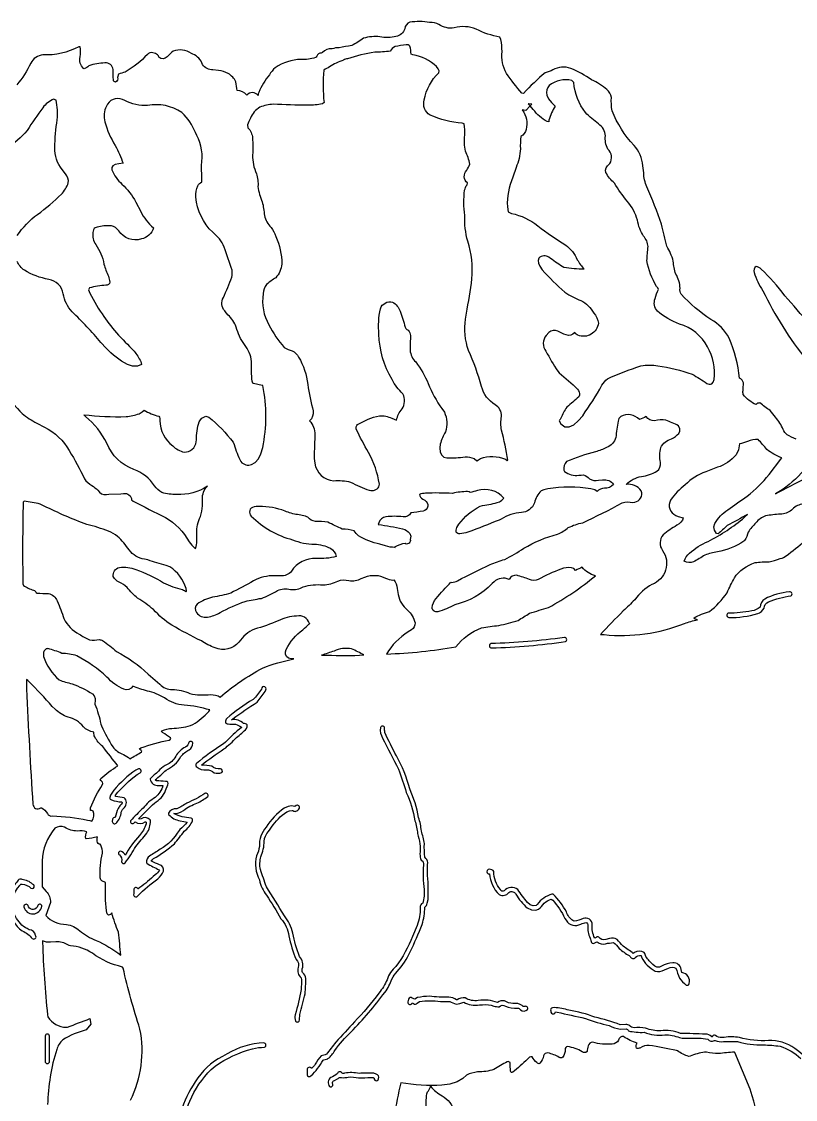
# Model space of a CAD drawing. Extents: x 0.5 to 28.5, y 0.6 to 43.4.
# Drawn here: x 8.19 to 15.94, y 32.66 to 43.45 of the extents above; entities that cross this region are included whole.
import ezdxf

# ---------------------------------------------------------------- set-up
doc = ezdxf.new("R2010")
doc.units = 0
doc.linetypes.add('0', pattern=[0])
doc.layers.add('1', color=7, linetype='0')

msp = doc.modelspace()

# ---------------------------------------------------------------- linework, layer by layer
at = {"layer": '1'}
for points in [[(15.948166, 39.26672, -0.036008), (15.857468, 39.310024, -0.111295), (15.817444, 39.363125, 0.08805), (15.740287, 39.485157), (15.713858, 39.519428), (15.68692, 39.553303, -0.025836), (15.585617, 39.628513, 0.233448), (15.547577, 39.612423, -0.141803), (15.419021, 39.713634, -0.178632), (15.416458, 39.752453, 0.032051), (15.419113, 39.829754, 0.233899), (15.382019, 39.876942, 0.071638), (15.276825, 40.276707, 0.147083), (15.093735, 40.463757, -0.063473), (14.797774, 40.71677, -0.192444), (14.784806, 40.776279, 0.137491), (14.74292, 40.919621, -0.080802), (14.717224, 41.049274, 0.066173), (14.652374, 41.197361, -0.006788), (14.600388, 41.417652, 0.026529), (14.451202, 41.790775, -0.08213), (14.420609, 41.93362), (14.413896, 42.003773, 0.153636), (14.324097, 42.207722, -0.097707), (14.10408, 42.555004, -0.056434), (14.096936, 42.687778, 0.195943), (14.052094, 42.76569, 0.070057), (13.899185, 42.864216, 0.043818), (13.689377, 42.977978, 0.225508), (13.511292, 42.96307, -0.051216), (13.433685, 42.934589, 0.029953), (13.216537, 42.728397), (13.20134, 42.729488, -0.025698), (13.045676, 42.928486, -0.152181), (13.001841, 43.146812, 0.036315), (12.991089, 43.268688), (12.979782, 43.29121, -0.068942), (12.743744, 43.36961, 0.176943), (12.523543, 43.382946, -0.180228), (12.369202, 43.417049, 0.111788), (12.276321, 43.439312, 0.078582), (12.078262, 43.43951, 0.296825), (12.027344, 43.375088, -0.284109), (11.939213, 43.297623, -0.114702), (11.778591, 43.294193, 0.096263), (11.614746, 43.280697, -0.027987), (11.495285, 43.205967, 0.015717), (11.369553, 43.184055, 0.120799), (11.298309, 43.172832, 0.263632), (11.202469, 43.13747, -0.266201), (11.176331, 43.131702, 0.167212), (11.138412, 43.089214), (11.133102, 43.085941, -0.086974), (10.9888, 43.068134, 0.146506), (10.729852, 42.984749, 0.096299), (10.671753, 42.913128, 0.07646), (10.563769, 42.738522), (10.560052, 42.723591), (10.557541, 42.708408, 0.450586), (10.444183, 42.711201, 0.211107), (10.34935, 42.756084, -0.007093), (10.333461, 42.842842, 0.190323), (10.257118, 42.92606, 0.121071), (10.161987, 42.957012), (10.105042, 42.962864, -0.247115), (10.001862, 43.015896, 0.242402), (9.904099, 43.119808), (9.889389, 43.127178, 0.242737), (9.708221, 43.150684, 0.077608), (9.646881, 43.092754, -0.387632), (9.564118, 43.090374, 0.244597), (9.529312, 43.12756), (9.502228, 43.134205, 0.349398), (9.449844, 43.117596, -0.065603), (9.22702, 42.940624, 0.02905), (9.158478, 42.921375), (9.149339, 42.887135, -0.396002), (9.130507, 42.841755, -0.490725), (9.109146, 42.863895, -0.039489), (9.106476, 42.965763, 0.410277), (9.023224, 43.032864, 0.072371), (8.863708, 43.004482, -0.110249), (8.815125, 42.975094), (8.807877, 42.977734, -0.258419), (8.774734, 43.094624, 0.074254), (8.776093, 43.195637), (8.760864, 43.194736, -0.136724), (8.402592, 43.113113, 0.259039), (8.279968, 43.030102, -0.06781), (8.140366, 42.814915, 0.150897)], [(8.013, 39.727688, 0.036904), (8.194, 39.523411, 0.053967), (8.340591, 39.426662), (8.417023, 39.38525, -0.156263), (8.665848, 39.151165, -0.030906), (8.817341, 38.868893, 0.121937), (8.892202, 38.80212, -0.015578), (8.951996, 38.755787, 0.33123), (9.039291, 38.711048), (9.061447, 38.713749), (9.184311, 38.718288), (9.209641, 38.721519, -0.452908), (9.290207, 38.657566), (9.305649, 38.645267, 0.003858), (9.629598, 38.482548, -0.134403), (9.867191, 38.23904, 0.050774), (9.92276, 38.1749), (9.932007, 38.171673, 0.088669), (9.943481, 38.323277, -0.120375), (9.980362, 38.490871, 0.087594), (10.000565, 38.599659), (10.001434, 38.66502, -0.232216), (10.05185, 38.794937, -0.161595), (9.742584, 38.712955, -0.086706), (9.594391, 38.731609, -0.117524), (9.520599, 38.799038, 0.160865), (9.313477, 38.962696, -0.218051), (9.043173, 39.225742, 0.105724), (8.829758, 39.492718), (8.811432, 39.51099, 0.035354), (9.236121, 39.491512, 0.063889), (9.36557, 39.520748), (9.396484, 39.539906), (9.41568, 39.557774, 0.077658), (9.564348, 39.495457, -0.292958), (9.572037, 39.471981), (9.574341, 39.452549, 0.228877), (9.703144, 39.198219, 0.128851), (9.816925, 39.136074, 0.385384), (9.937927, 39.240261), (9.940662, 39.257706, -0.076243), (9.967525, 39.439308, -0.216036), (10.035736, 39.495274), (10.063492, 39.487537, -0.063484), (10.307465, 39.235523), (10.31839, 39.212185, 0.049699), (10.385379, 39.042042, 0.344178), (10.493042, 39.01318), (10.529449, 39.032864), (10.560181, 39.069286), (10.584976, 39.119663), (10.604309, 39.181324, 0.098542), (10.606384, 39.801716), (10.59848, 39.804371), (10.512177, 39.822147), (10.50444, 39.825275), (10.499023, 39.846973, -0.03175), (10.491548, 40.043026, 0.152409), (10.421066, 40.212444, -0.092256), (10.338791, 40.388988, 0.11505), (10.257431, 40.508739), (10.2388, 40.530293), (10.223708, 40.549648, -0.318059), (10.209702, 40.684101, 0.027032), (10.293988, 40.888824, 0.08042), (10.297348, 40.957066, -0.012381), (10.219498, 41.189617, 0.114825), (10.10414, 41.337337, -0.186471), (9.93327, 41.690033, -0.094863), (9.953523, 41.803715, -0.128151), (9.993057, 41.841373, 0.038456), (9.989197, 41.986942), (9.990509, 42.007526, 0.164529), (9.942856, 42.307819, 0.087928), (9.818085, 42.513515), (9.792221, 42.535984, 0.194863), (9.450863, 42.607681, -0.135559), (9.221771, 42.657207), (9.198471, 42.665813, 0.438235), (9.039113, 42.599228, 0.193278), (9.022964, 42.443729, 0.070644), (9.126431, 42.205448, -0.046085), (9.204453, 42.027729), (9.163788, 42.021061), (9.125031, 42.01582), (9.101578, 42.003551), (9.091385, 41.985432), (9.092407, 41.96262, 0.112959), (9.193802, 41.819096, -0.089675), (9.332138, 41.63924), (9.382492, 41.545689, 0.102515), (9.509354, 41.38261, -0.281497), (9.388618, 41.270576, -0.341404), (9.162362, 41.352798), (9.146189, 41.370136, 0.262667), (9.066204, 41.401489, 0.088439), (8.927097, 41.382977, 0.264829), (8.902863, 41.336399, 0.2015), (8.931213, 41.214657, -0.122697), (9.012482, 41.018543, 0.029165), (9.058962, 40.896427, -0.049051), (9.07198, 40.839462, -0.40683), (9.032013, 40.807095, 0.035391), (8.86969, 40.781528), (8.859299, 40.759922, 0.058589), (8.996063, 40.520863, 0.048439), (9.138893, 40.331436, 0.005573), (9.315246, 40.146824, -0.068494), (9.381943, 40.042034), (9.389954, 40.012661), (9.350479, 39.996693), (9.30098, 39.99831), (9.249222, 40.014439, -0.090024), (9.034531, 40.178036), (8.982712, 40.232227, 0.031526), (8.693696, 40.541748, -0.140404), (8.605225, 40.722042, 0.324006), (8.459976, 40.864994, -0.088038), (8.217163, 40.957157, -0.119281), (8.142761, 41.044994)], [(8.145721, 41.303654, -0.089647), (8.348618, 41.516918, 0.032417), (8.587277, 41.717976, 0.115092), (8.655905, 41.833359, 0.240223), (8.628067, 41.921192), (8.594163, 41.964909, -0.173919), (8.522064, 42.184238, -0.034298), (8.545382, 42.464748, 0.069877), (8.534027, 42.661137), (8.509232, 42.669155, 0.140117), (8.400543, 42.584873, 0.019558), (8.245239, 42.357098, -0.077254), (8.035929, 42.175636, 0.111476)], [(16.322388, 40.129177, 0.009527), (15.835114, 40.702274, 0.044299), (15.597927, 40.968853, 0.063976), (15.548248, 40.996052, 0.369739), (15.526962, 40.93446, 0.077512), (15.614471, 40.751804), (15.638763, 40.708614, 0.063118), (16.087404, 40.018078, -0.014406)], [(16.004971, 38.614639, 0.175311), (15.900009, 38.554249, -0.172433), (15.790192, 38.514889, 0.040046), (15.642349, 38.497143, 0.147465), (15.544098, 38.428143, 0.047036), (15.46756, 38.335873, -0.069251), (15.432236, 38.251652), (15.424408, 38.244381, -0.105684), (15.158642, 38.139221, 0.036458), (15.03421, 38.1059, -0.030938), (14.91954, 38.037281, -0.219007), (14.827606, 38.045666, -0.154074), (14.878998, 38.122929, -0.085721), (15.066437, 38.242771, 0.057395), (15.430847, 38.483875), (15.460434, 38.513042, -0.009099), (15.257507, 38.400288, 0.012343), (15.166382, 38.31673), (15.149155, 38.322033), (15.128693, 38.353481), (15.124329, 38.386608), (15.133698, 38.420856, -0.113655), (15.262177, 38.558002, -0.007986), (15.45903, 38.694675, 0.053104), (15.677414, 38.91222), (15.794968, 39.064739), (15.804855, 39.079037, -0.090657), (15.654633, 39.163944, 0.009014), (15.568283, 39.262966, 0.130014), (15.462082, 39.243542, -0.042209), (15.379837, 39.217655), (15.369812, 39.15868), (15.346054, 39.109982, -0.145281), (15.159454, 38.983997), (15.043182, 38.939297, 0.121091), (14.836334, 38.808659, 0.075448), (14.690321, 38.656178, 0.454182), (14.74324, 38.502834), (14.766739, 38.493023), (14.816879, 38.479961, -0.224182), (14.754303, 38.403378, 0.055263), (14.61527, 38.308208, 0.35171), (14.610168, 38.15147, -0.490988), (14.503974, 37.811836, 0.108111), (14.330461, 37.658783, -0.017792), (14.216311, 37.545609, 0.011308), (13.986877, 37.310825), (14.024809, 37.308571, 0.117584), (14.829493, 37.420708, -0.024894), (14.958298, 37.458004, -0.131413), (14.922943, 37.472477), (14.925491, 37.476406, -0.063912), (15.079468, 37.540066, 0.077365), (15.255997, 37.728832, -0.013692), (15.328949, 37.877491, -0.166717), (15.536942, 38.029995, -0.047856), (15.676437, 38.037121, 0.047076), (15.787613, 38.070103), (15.809341, 38.074665), (15.822418, 38.081806, 0.063149), (16.180771, 38.39452, 0.018945)], [(9.278996, 32.647156, 0.165371), (9.374159, 33.359829, -0.022156), (9.206039, 33.969639), (9.200882, 33.981091, -0.104923), (8.897781, 34.118382, 0.131425), (8.677475, 34.194019), (8.664902, 34.197407), (8.652649, 34.201801, 0.169918), (8.532333, 34.231808), (8.478104, 34.229252, -0.140484), (8.397797, 34.242504), (8.397842, 34.225224, 0.016064), (8.448227, 33.501453), (8.452713, 33.481266, 0.246936), (8.636398, 33.377308), (8.64772, 33.379955, 0.010422), (8.871689, 33.464588), (8.88356, 33.40765), (8.835846, 33.350452, 0.087379), (8.601563, 33.250355, 0.152657), (8.540344, 33.155239, 0.070721), (8.449521, 32.603863, 0.003728)], [(16.162434, 32.992985, -0.024743), (15.935878, 33.166412, 0.167562), (15.66954, 33.243641, -0.084662), (15.380249, 33.276104, 0.068616), (15.2276, 33.276859), (15.203568, 33.276554, -0.235619), (15.1391, 33.296574, 0.395492), (15.110092, 33.288776, -0.667043), (15.099182, 33.285061, 0.21581), (15.040466, 33.308826, 0.003718), (14.789948, 33.316494, 0.136392), (14.59149, 33.341122, -0.099916), (14.439833, 33.368298, 0.071541), (14.324244, 33.37307, -0.221047), (14.280563, 33.39336, 0.163914), (14.241653, 33.405605), (14.184372, 33.402599, 0.038856), (13.932159, 33.478252, 0.051518), (13.671829, 33.548725, 0.046934), (13.526016, 33.57481), (13.507324, 33.573147, 0.506547), (13.491301, 33.541195, 1.013173), (13.536194, 33.53072), (13.554688, 33.528316, -0.004277), (13.836578, 33.466846, 0.040875), (14.07373, 33.394939, 0.066841), (14.185822, 33.358707), (14.244019, 33.361752, -0.248564), (14.268387, 33.340809, 0.065117), (14.423981, 33.327404, 0.130121), (14.632357, 33.301025, -0.108616), (14.780182, 33.273846, 0.073406), (14.834747, 33.268917), (14.972794, 33.268658, -0.068141), (15.062653, 33.258656, 0.380864), (15.129486, 33.244999), (15.136917, 33.244373, 0.139807), (15.220038, 33.234589, -0.019244), (15.361343, 33.23489, 0.077673), (15.618754, 33.201504, -0.031824), (15.787048, 33.18787, -0.118365), (15.994965, 33.06377, 0.101658)], [(15.745899, 31.844595, -0.003614), (15.508151, 32.69146), (15.48587, 32.758442), (15.33284, 33.125919), (15.331757, 33.128002, 0.022048), (15.170502, 33.113659, -0.04298), (15.049438, 33.129055), (15.031555, 33.129513, 0.059555), (14.884995, 33.087429), (14.872879, 33.086254, -0.082264), (14.761124, 33.141109), (14.74849, 33.146481, 0.005016), (14.476318, 33.196468, 0.167625), (14.382957, 33.169907, -0.150079), (14.348098, 33.167568, -0.291787), (14.356033, 33.219494, -0.074168), (14.219034, 33.283783, 0.436444), (14.170056, 33.249714, -0.28028), (14.105499, 33.209751, -0.094201), (13.909581, 33.226894, 0.397407), (13.866027, 33.191853, 0.001595), (13.852936, 33.133587, -0.387107), (13.806107, 33.13187, 0.094539), (13.658351, 33.184689, 0.445444), (13.634033, 33.155064, -0.154446), (13.610997, 33.076763, -0.322205), (13.574005, 33.076344, 0.068506), (13.460862, 33.121788, 0.345609), (13.418715, 33.090611, -0.117234), (13.380508, 33.016628, -0.444292), (13.350417, 33.023277, -0.088676), (13.304703, 33.081409, 0.268832), (13.256592, 33.059299, -0.035371), (13.108314, 32.926636, -0.573726), (13.086578, 32.938381, -0.005499), (13.082009, 33.023605, 0.435412), (13.054214, 33.030598, 0.040449), (12.91954, 32.953724, -0.076258), (12.757108, 32.930237, 0.07878), (12.644623, 32.898579), (12.609146, 32.86375), (12.55159, 32.830601), (12.480042, 32.809124), (12.399368, 32.797367, -0.058885), (11.987274, 32.82259, 0.022174), (11.869003, 32.156979, -0.036503)], [(12.241318, 32.566944, -0.071606), (12.25383, 32.730404, 0.125284), (12.28375, 32.781918), (12.284729, 32.786488, 0.092467), (12.402803, 32.691433, -0.169048), (12.525162, 32.536366, 0.005756)]]:
    msp.add_lwpolyline(points, format="xyb", dxfattribs=at)
for points in [[(10.502762, 42.111637, 0.118689), (10.541489, 41.92313, -0.09754), (10.555954, 41.795666, 0.074688), (10.599762, 41.641926, -0.034871), (10.621566, 41.505909, 0.138118), (10.688126, 41.385288, -0.107381), (10.734726, 41.296276, -0.105484), (10.79574, 41.018631, -0.1632), (10.734482, 40.882877, 0.021896), (10.643189, 40.815762, 0.161253), (10.610169, 40.722919, 0.175942), (10.667, 40.410084, 0.062451), (10.819824, 40.183186, 0.060581), (10.899918, 40.150311, -0.168073), (10.963654, 40.087818, -0.108474), (11.05479, 39.81411, 0.025975), (11.110063, 39.548077, -0.24797), (11.07402, 39.450077, -0.189851), (11.125824, 39.311718, -0.014686), (11.118835, 39.11977), (11.119797, 39.071377), (11.125548, 39.024784, 0.346444), (11.316864, 38.84885, -0.086999), (11.484314, 38.837002, 0.041999), (11.672028, 38.754131, 0.304228), (11.768677, 38.788792), (11.772079, 38.800556), (11.772842, 38.816181, 0.093855), (11.662872, 39.132969, -0.011227), (11.54082, 39.365353, -0.266402), (11.554352, 39.412014, -0.085859), (11.772566, 39.499805, -0.144034), (11.896301, 39.474751), (11.921066, 39.464542), (11.944793, 39.457188, -0.136143), (11.99977, 39.568775, 0.279769), (12.008347, 39.71928, -0.093689), (11.900757, 39.864483, -0.1332), (11.768906, 40.316166, -0.080796), (11.783253, 40.572445, -0.396112), (11.905457, 40.637691, -0.183676), (11.980194, 40.547024, -0.04024), (12.029892, 40.386822), (12.036652, 40.373608, -0.343771), (12.083008, 40.273571, 0.00849), (12.079638, 40.156189, 0.167392), (12.136703, 40.039234, -0.063736), (12.262878, 39.822384, 0.054896), (12.396894, 39.571438), (12.42366, 39.53606, -0.190976), (12.435074, 39.338467, 0.069716), (12.382889, 39.217342), (12.378983, 39.179783), (12.382858, 39.135098), (12.397034, 39.104916), (12.419907, 39.08672), (12.44986, 39.078014, 0.041803), (12.631072, 39.089573, -0.1028), (12.721466, 39.072399), (12.749664, 39.04945), (12.765121, 39.060322), (12.784897, 39.071789, -0.197646), (13.034958, 39.064701), (13.05278, 39.051762), (13.059479, 39.055592, 0.027662), (12.997197, 39.35524, -0.088863), (12.996825, 39.494015, 0.281699), (12.932725, 39.609646, -0.193659), (12.79538, 39.79314, 0.038577), (12.666277, 40.154434, -0.125609), (12.636307, 40.468739), (12.644012, 40.526196, 0.015545), (12.700761, 40.870335, 0.09539), (12.658218, 41.247829, -0.070829), (12.627472, 41.506313, -0.060066), (12.626426, 41.758419, -0.089418), (12.651215, 41.813984), (12.657027, 41.831295, -0.453608), (12.647532, 41.958439, 0.041745), (12.678253, 42.019024, 0.059198), (12.637055, 42.148869, -0.094904), (12.628006, 42.308758, 0.069219), (12.621658, 42.421764), (12.602448, 42.428753, -0.083384), (12.28061, 42.511322, -0.339173), (12.222567, 42.663078, -0.160376), (12.369064, 42.93494), (12.372086, 42.954845), (12.361313, 42.975437), (12.345505, 42.995594, 0.147068), (12.109207, 43.115658), (12.090179, 43.121922, 0.066378), (12.07849, 43.201679, 0.323068), (12.041183, 43.212872, 0.039889), (11.930748, 43.195969, 0.176367), (11.881851, 43.150646, -0.037814), (11.726898, 43.140583, 0.046429), (11.452896, 43.072536, 0.195539), (11.414505, 43.061062, 0.072654), (11.273102, 42.992638, 0.004862), (11.2155, 42.96133, 0.051074), (11.218674, 42.636845), (11.20224, 42.623974, -0.059178), (11.056331, 42.6106, -0.012583), (10.709352, 42.618946, 0.093904), (10.576816, 42.589458, 0.174305), (10.481232, 42.47842), (10.466644, 42.446743), (10.451874, 42.411564), (10.454742, 42.383831, -0.188386), (10.501602, 42.280743, -0.040627)], [(13.109238, 41.888416, 0.106499), (13.05481, 41.592602), (13.062668, 41.541454), (13.097382, 41.525822, -0.124119), (13.358643, 41.401127, 0.021781), (13.640188, 41.209435, -0.126004), (13.755844, 41.063152, 0.074471), (13.825592, 40.967991, -0.045494), (13.620621, 40.985477, -0.046763), (13.488312, 41.075832), (13.470657, 41.086803, 0.385942), (13.371048, 41.077885), (13.362473, 41.055164), (13.366714, 41.027615), (13.381393, 40.996479), (13.404221, 40.963001, 0.039221), (13.632217, 40.736691, 0.062247), (13.79189, 40.653625, -0.156705), (13.920167, 40.528721, -0.127855), (13.966995, 40.427525, -0.491104), (13.762569, 40.306137, -0.098296), (13.729753, 40.332531, -0.344772), (13.643718, 40.309483, -0.044996), (13.55972, 40.347958, 0.276796), (13.469589, 40.333691), (13.44455, 40.304623, 0.347517), (13.440353, 40.14616, 0.018141), (13.559799, 39.946186), (13.574081, 39.930202, -0.028272), (13.758881, 39.765652, -0.141806), (13.779205, 39.707111), (13.776047, 39.697819), (13.769699, 39.688259, -0.013453), (13.651138, 39.587925, 0.055671), (13.591228, 39.474781, -0.032968), (13.57457, 39.450634), (13.590988, 39.418774), (13.632309, 39.390347), (13.675613, 39.388851), (13.720139, 39.409786), (13.765121, 39.44865), (13.80983, 39.500927, 0.025485), (14.002869, 39.806019, -0.116973), (14.058914, 39.869473, -0.040918), (14.393646, 39.999012, -0.097932), (14.563312, 40.001255, -0.056748), (14.906006, 39.916065, -0.025846), (15.05287, 39.824074, 0.18162), (15.102585, 39.82024), (15.11647, 39.8353), (15.126389, 39.862789, 0.171044), (15.059959, 40.189632, 0.20505), (14.77939, 40.41769, -0.075518), (14.558761, 40.546131, -0.283871), (14.535828, 40.675426, -0.029573), (14.567825, 40.764881), (14.561874, 40.77985), (14.550232, 40.793774, -0.086756), (14.452957, 41.053501, -0.0069), (14.465591, 41.194439, 0.165863), (14.418625, 41.298359, -0.090058), (14.357591, 41.458088, 0.12463), (14.25499, 41.648655, -0.027968), (14.127289, 41.829563, -0.10492), (14.042089, 41.936684, -0.330964), (14.075439, 42.01907), (14.082245, 42.025944, 0.355914), (14.0616, 42.170528, -0.155297), (14.037561, 42.30278, 0.226954), (13.968887, 42.422077, -0.038512), (13.837326, 42.535122, -0.144154), (13.719955, 42.836208), (13.700134, 42.858006, 0.225689), (13.474092, 42.80653, 0.260911), (13.450836, 42.711384), (13.467117, 42.674831), (13.497269, 42.635921), (13.532822, 42.600292, 0.060636), (13.471481, 42.459309), (13.469788, 42.444401), (13.455002, 42.44672, -0.123723), (13.314697, 42.567341), (13.283554, 42.602268), (13.300247, 42.618961), (13.265396, 42.622005), (13.263779, 42.621754, -0.017101), (13.283371, 42.602085), (13.239334, 42.558064), (13.204758, 42.562473, -0.23833), (13.242658, 42.366688, -0.216829), (13.191269, 42.297375, 0.054618), (13.185669, 42.172634, -0.079928), (13.142944, 41.985104)], [(11.14006, 38.070644, 0.275381), (10.892256, 37.94289, -0.256913), (10.782318, 37.8988), (10.725311, 37.899006, 0.130253), (10.512161, 37.846905, -0.012391), (10.283722, 37.724697, -0.037874), (10.101822, 37.683788, 0.084702), (9.947675, 37.615406, 0.380008), (9.942276, 37.530704, 0.320999), (10.04982, 37.484989, 0.096166), (10.176819, 37.529491, -0.039824), (10.427658, 37.641109, -0.018444), (10.590637, 37.672222, 0.052573), (10.751516, 37.749489, -0.168055), (10.88385, 37.761364, 0.18359), (11.010757, 37.788288, -0.094994), (11.209245, 37.807072, 0.121187), (11.356757, 37.845749, -0.152008), (11.467606, 37.849583, 0.160389), (11.591995, 37.870548), (11.628265, 37.884762, -0.222513), (11.835464, 37.873966, 0.083368), (11.908676, 37.854214), (11.91864, 37.856327, -0.138884), (11.950989, 37.771702), (11.961441, 37.710705, 0.197906), (12.055975, 37.555153, -0.147198), (12.131048, 37.426228, -0.274691), (12.09494, 37.356762, 0.115985), (11.863893, 37.145981), (11.844376, 37.11488, 0.035292), (12.539612, 37.187374, -0.133285), (12.796494, 37.37772, -0.016312), (12.969086, 37.40028, 0.014148), (13.162659, 37.450901, 0.002085), (13.27748, 37.523708, 0.002514), (13.468689, 37.581821, 0.049664), (13.93782, 37.898685, -0.16172), (13.804077, 37.98357, -0.015574), (13.737457, 37.951962), (13.721313, 37.96973), (13.698288, 37.979, 0.149131), (13.592294, 37.963234, 0.048809), (13.364366, 37.860523, -0.192167), (13.275711, 37.861004, 0.020038), (13.148712, 37.903698, 0.287915), (13.071808, 37.861828, 0.298322), (12.921661, 37.837109), (12.902267, 37.820385, -0.147307), (12.529007, 37.60825, -0.055896), (12.357425, 37.53677, -0.424765), (12.301024, 37.577717, -0.170118), (12.342545, 37.671391, -0.024842), (12.489655, 37.832554), (12.49852, 37.830349, 0.093197), (12.556438, 37.848877, -0.001888), (12.882278, 38.01228, -0.021808), (13.029556, 38.061619, 0.025995), (13.219376, 38.173206, -0.074414), (13.558975, 38.313992, 0.058708), (13.665802, 38.380749, -0.065229), (13.809494, 38.429531, 0.015407), (14.20444, 38.626957, -0.132732), (14.313259, 38.632706, 0.429235), (14.402496, 38.729237), (14.394989, 38.749302, 0.294943), (14.245499, 38.812405, -0.16464), (14.397263, 38.891483, 0.090067), (14.554124, 38.944275, 0.270187), (14.587676, 39.03307, -0.099742), (14.592041, 39.181927, -0.214614), (14.698453, 39.26939, 0.081325), (14.774429, 39.323551), (14.784058, 39.344776), (14.783371, 39.370144), (14.770157, 39.400661, 0.011938), (14.642349, 39.4566, 0.089678), (14.530734, 39.450493, -0.277699), (14.444611, 39.492329, -0.009029), (14.377869, 39.46188, 0.337946), (14.190553, 39.493156, 0.206544), (14.164459, 39.44511, 0.019609), (14.1418, 39.283848, -0.24771), (14.04896, 39.181694, -0.056705), (13.937225, 39.139973, 0.03512), (13.648271, 39.040867, 0.249068), (13.620285, 38.956226), (13.627808, 38.943188, 0.22371), (13.771317, 38.906414), (13.795059, 38.907139), (13.818802, 38.907589, -0.114388), (13.878494, 38.868969, 0.186486), (13.968826, 38.854267), (14.009552, 38.858135, -0.299423), (14.118149, 38.813732, -0.267081), (14.026572, 38.774166, 0.168584), (13.95372, 38.742573), (13.931091, 38.757282), (13.892014, 38.76881, 0.07634), (13.459976, 38.769947), (13.418777, 38.760273), (13.393478, 38.748508, 0.154507), (13.327177, 38.627235, -0.287517), (13.195129, 38.530842, 0.125288), (12.992696, 38.466263), (12.971584, 38.456425, -0.00931), (12.66046, 38.333755, -0.041906), (12.579417, 38.317432, -0.2238), (12.543076, 38.336117), (12.541611, 38.354275), (12.549744, 38.380077), (12.568909, 38.414448, -0.122381), (12.783859, 38.594975), (12.807053, 38.601551, 0.048079), (12.974652, 38.638924, 0.113542), (13.020111, 38.676441, 0.295045), (12.75422, 38.750782, 0.030921), (12.683014, 38.731167), (12.670929, 38.737888), (12.656418, 38.741611, 0.053923), (12.505875, 38.723186, 0.019703), (12.235559, 38.725262, 0.039551), (12.174104, 38.713078, 0.257316), (12.207703, 38.665951), (12.22751, 38.65358, -0.707168), (12.21077, 38.54578, -0.022202), (12.088088, 38.529179, -0.322066), (12.010086, 38.488026, 0.063519), (11.83787, 38.488312, 0.241896), (11.766144, 38.429394), (11.762344, 38.411068, -0.016657), (12.006069, 38.369347, -0.129492), (12.078369, 38.322857), (12.087479, 38.295773), (12.08206, 38.262333, -0.572928), (12.034348, 38.216732), (12.038147, 38.221615), (12.033859, 38.222919, 0.081926), (11.925278, 38.183567), (11.929398, 38.182308, -0.087237), (11.835501, 38.198032), (11.77828, 38.213234, -0.066192), (11.562088, 38.297894, 0.018254), (11.519897, 38.347233, 0.078998), (11.401642, 38.366215, -0.011914), (11.256302, 38.434299, 0.04527), (11.131592, 38.442326, -0.180401), (11.05513, 38.484081), (11.047455, 38.488804, 0.044976), (10.921417, 38.515385, -0.036448), (10.797073, 38.557384, 0.083025), (10.537735, 38.591541), (10.517288, 38.587521, 0.649152), (10.489807, 38.495197, 0.135359), (10.903732, 38.259357, 0.10461), (11.122876, 38.215729, -0.089927), (11.283009, 38.173946, -0.219059), (11.34111, 38.09116, -0.079121)], [(15.809753, 38.75996, 0.034275), (15.741409, 38.717793, -0.017252), (16.049995, 38.87598, -0.051576), (16.181793, 38.912754), (16.187653, 38.931431, 0.389161), (16.104496, 38.989857, 0.031257), (16.054703, 38.990299, -0.070207)], [(9.165558, 37.835171, -0.178885), (9.107452, 37.8894, -0.406587), (9.168808, 37.981441, -0.142762), (9.331878, 37.960068, -0.054856), (9.611771, 37.82909, 0.061076), (9.799049, 37.760452, -0.082097), (9.837967, 37.736416), (9.84021, 37.748707), (9.836471, 37.770603, 0.169303), (9.674515, 37.988529), (9.635849, 38.000813, -0.011216), (9.453232, 38.056313), (9.419773, 38.065247, -0.209347), (9.267548, 38.156681, 0.047523), (9.149368, 38.292721, 0.086035), (9.057714, 38.343174, 0.040671), (8.841522, 38.41151, -0.025757), (8.415812, 38.595951), (8.37291, 38.616764, 0.003675), (8.215454, 38.646603), (8.20485, 38.63599, 0.011142), (8.201722, 37.818375), (8.206039, 37.801876, 0.076908), (8.309311, 37.754314, -0.148415), (8.335068, 37.72855), (8.342376, 37.724682, 0.001589), (8.457642, 37.719913, -0.246853), (8.546463, 37.645718, -0.021077), (8.611954, 37.469517, 0.170308), (8.76619, 37.314251, 0.057619), (8.869736, 37.25642, 0.062194), (8.966156, 37.259228, -0.103045), (9.000153, 37.250721, -0.031228), (9.139618, 37.139675, -0.066889), (9.456726, 36.914501), (9.573517, 36.811703, 0.225794), (9.698807, 36.760502, -0.090404), (9.87468, 36.719311, 0.085285), (10.082797, 36.709106, -0.116359), (10.179214, 36.684444, -0.055514), (10.602493, 36.974285, -0.044802), (10.91511, 37.06567, -0.092526), (10.861449, 37.071972, -0.373583), (10.839248, 37.161625, -0.118106), (11.005878, 37.357796, 0.009603), (11.071945, 37.419102, 0.396655), (10.943513, 37.495121, 0.097228), (10.760056, 37.448391, -0.03307), (10.522098, 37.363235, 0.16371), (10.365952, 37.23283, -0.331132), (10.127072, 37.177906, -0.073929), (9.989517, 37.246197, -0.01442), (9.693237, 37.402538, -0.065986), (9.510544, 37.560032, 0.02743), (9.351166, 37.674274, -0.054286), (9.245071, 37.781696, 0.096149)], [(15.273773, 37.480602, 0.074733), (15.563411, 37.519112, 0.154845), (15.628401, 37.572681, -0.33175), (15.671112, 37.63673, -0.07415), (15.89624, 37.697124, 0.841073), (15.880753, 37.737629, 0.095357), (15.633479, 37.665245, 0.21971), (15.586121, 37.585224, -0.167249), (15.503235, 37.546871, -0.048141), (15.267303, 37.52306, 0.808306)], [(12.897812, 37.175625, 0.029128), (13.638947, 37.239422, 0.81251), (13.625961, 37.280384, -0.025862), (12.889787, 37.218521, 0.891342)], [(10.045319, 36.519688), (10.065125, 36.53812), (10.073303, 36.554691, 0.059649), (9.816345, 36.601322, -0.12509), (9.620148, 36.674976, 0.083709), (9.448257, 36.744114, -0.02532), (9.301514, 36.792248, -0.379444), (9.212402, 36.762402, -0.113988), (9.043915, 36.883953, 0.066525), (8.742294, 37.097027, 0.069206), (8.591476, 37.12112, 0.041407), (8.45269, 37.168888, 0.416201), (8.406662, 37.121197), (8.40947, 37.090794, 0.145703), (8.564484, 36.855061, 0.029208), (8.693787, 36.816814, -0.052672), (8.89913, 36.715225, -0.294936), (8.921432, 36.619793), (8.922119, 36.614292, -0.049628), (8.981903, 36.413555), (8.988541, 36.394199, 0.036364), (9.102661, 36.185017, 0.134923), (9.209534, 36.10738, -0.06263), (9.274094, 36.065533, 0.016383), (9.389144, 36.135059, 0.569087), (9.381439, 36.153728), (9.371796, 36.159351), (9.371323, 36.166203), (9.382324, 36.174229, -0.034682), (9.667758, 36.253822, 0.213119), (9.683502, 36.269772), (9.679764, 36.276241, 0.04032), (9.601608, 36.327747), (9.591644, 36.338444), (9.594437, 36.34734, -0.102914), (9.69458, 36.370022, 0.048141), (9.881271, 36.397434, 0.079712)], [(11.24707, 37.103649, 0.027684), (11.618652, 37.105961, 0.012704), (11.494904, 37.166241, 0.159862), (11.318253, 37.144405, -0.004156), (11.193451, 37.102566, -0.027319)], [(8.446869, 35.518101, 0.360972), (8.497086, 35.493084, -0.050764), (8.848779, 35.452011), (8.870944, 35.446404), (8.893098, 35.440754, 0.241047), (8.904449, 35.542957, 0.277485), (8.879761, 35.548618), (8.877274, 35.558102), (8.880203, 35.574902, -0.06141), (8.999832, 35.80722, 0.352673), (8.980417, 35.848747, -0.422494), (8.980988, 35.86755, -0.06103), (9.153785, 35.993874, -0.000267), (9.002563, 36.187901, -0.09832), (8.920744, 36.284286, -0.090901), (8.912231, 36.331036, -0.148971), (8.807419, 36.386856, 0.171379), (8.654984, 36.482044, -0.117107), (8.523712, 36.564259), (8.495255, 36.590908, 0.016313), (8.262025, 36.838745), (8.250294, 36.849468), (8.238678, 36.860317), (8.23674, 36.84296), (8.238697, 36.766003, 0.005357), (8.300754, 35.610088, 0.134885), (8.326202, 35.566738, 0.221881), (8.381714, 35.573513), (8.387817, 35.574154, -0.18178)], [(10.390015, 36.38271), (10.391663, 36.378704, 0.038388), (10.230896, 36.231365), (10.210587, 36.214527, 0.027863), (9.940048, 36.019917, 0.475761), (9.946916, 35.982635, 0.260327), (10.038147, 35.956463, -0.211865), (10.116974, 35.924442, 0.162194), (10.194612, 35.928768, 0.644278), (10.180038, 35.966007, -0.1944), (10.092896, 35.991154, 0.0776), (9.997562, 36.000069), (9.994074, 36.001011), (9.990677, 36.002239, -0.033404), (10.216095, 36.164013, 0.05013), (10.341492, 36.279881, 0.036217), (10.441803, 36.367771, 0.196518), (10.448502, 36.404278, 0.21148), (10.412857, 36.420498, 0.225484), (10.292923, 36.456486), (10.305023, 36.467197, -0.007743), (10.547348, 36.63409, 0.030961), (10.628677, 36.740536), (10.634491, 36.754955, 1.029387), (10.595245, 36.777142), (10.590332, 36.762104, -0.048037), (10.508087, 36.658451, 0.048284), (10.24519, 36.470631, 0.188744), (10.23063, 36.431572, 0.346917), (10.256317, 36.414356, 0.045929), (10.330902, 36.413326, -0.077566)], [(11.049088, 32.902973, 0.661926), (11.08754, 32.890476, 0.064413), (11.209702, 33.048733), (11.215012, 33.052608), (11.256088, 33.063198), (11.257935, 33.063961, 0.117348), (11.325684, 33.145412, -0.03619), (11.48822, 33.330036, 0.032591), (11.828391, 33.727264, 0.069999), (11.899292, 33.86095, -0.090162), (11.952527, 33.935966, 0.084936), (12.080417, 34.134018, 0.024569), (12.201874, 34.407764, 0.069001), (12.227295, 34.579868, 0.161683), (12.253021, 34.618969), (12.260086, 34.657452, 0.036019), (12.253457, 34.931572, -0.007445), (12.256762, 35.026539, 0.199249), (12.227936, 35.079754, -0.032478), (12.223297, 35.216061, 0.027394), (12.194031, 35.342495, 0.053466), (12.166168, 35.476871, 0.06624), (12.076309, 35.764362, 0.063099), (11.944069, 36.094551, -0.023177), (11.828614, 36.329315, -0.096414), (11.82573, 36.376171, 0.759899), (11.783417, 36.377491, 0.158328), (11.80388, 36.273663, 0.006611), (11.963669, 35.962498, -0.012982), (12.042542, 35.729008, -0.070382), (12.12825, 35.445545, -0.069889), (12.154509, 35.316303, -0.117582), (12.179527, 35.111378, 0.079596), (12.191025, 35.051952, -0.356675), (12.213364, 35.000805, 0.052972), (12.22067, 34.758419, -0.096174), (12.206711, 34.621624, 0.348925), (12.182831, 34.576878, -0.097364), (12.151489, 34.397434), (12.104599, 34.287342, -0.063566), (11.938796, 33.98605, 0.139484), (11.849594, 33.854053, -0.069646), (11.767303, 33.719852, -0.038145), (11.522317, 33.431976, -0.000105), (11.335373, 33.2281, -0.002727), (11.243057, 33.107807, -0.016716), (11.190094, 33.09029, 0.091168), (11.129776, 33.00703, -0.050326), (11.09262, 32.963856, 0.862094), (11.050461, 32.952541)], [(9.226852, 35.024387, 0.022211), (9.333664, 35.189014, -0.003803), (9.442905, 35.32048, 0.146202), (9.479828, 35.445004), (9.476474, 35.453587, 0.395048), (9.384933, 35.463963, -0.282407), (9.360916, 35.464458, -0.013077), (9.519608, 35.622845, 0.169102), (9.630966, 35.747608), (9.655181, 35.804974, 0.60492), (9.629135, 35.839794, -0.008446), (9.539703, 35.845844), (9.532028, 35.8493), (9.526672, 35.854549, 0.014069), (9.636734, 35.953411, 0.155419), (9.785156, 36.087139, -0.127708), (9.867291, 36.15414, 0.226259), (9.904388, 36.223537, 0.846931), (9.861008, 36.220463, -0.249567), (9.814661, 36.173981, 0.125816), (9.72345, 36.075909, -0.157774), (9.625336, 35.998295, 0.08368), (9.559326, 35.941151, 0.006894), (9.477049, 35.866619), (9.476171, 35.86216, 0.406332), (9.563095, 35.798553, 0.014702), (9.604355, 35.797657, -0.167097), (9.525132, 35.679859, 0.073127), (9.40509, 35.572155, 0.00484), (9.278895, 35.445015, 0.750723), (9.313843, 35.421398), (9.326675, 35.433033, 0.326433), (9.427037, 35.433804), (9.431279, 35.433681), (9.435333, 35.43243), (9.435288, 35.414791, -0.129974), (9.368561, 35.298565, 0.059544), (9.226485, 35.099293, 0.198055), (9.182068, 35.14249, 0.720898), (9.167983, 35.103268, -0.308886), (9.189363, 35.037151, 0.631508)], [(9.155487, 35.569218, 0.038464), (9.124786, 35.477566, 0.417428), (9.098984, 35.460117), (9.096908, 35.437992, 0.759573), (9.141373, 35.42725, 0.157251), (9.186351, 35.531311, -0.140751), (9.220368, 35.57909, 0.402291), (9.217331, 35.676228, -0.047293), (9.130325, 35.688068), (9.130005, 35.702259, -0.06602), (9.346695, 35.909191), (9.377638, 35.926361, 0.827705), (9.358856, 35.965199), (9.333633, 35.952312, 0.06636), (9.112305, 35.751102), (9.078796, 35.701084), (9.071243, 35.67725, 0.371657), (9.089859, 35.654392, 0.075394), (9.193284, 35.634266, -0.346522), (9.180389, 35.600323, 0.05977)], [(9.310638, 34.705219, 0.814172), (9.353607, 34.695126, -0.04005), (9.552414, 34.864212, 0.097973), (9.611082, 34.940708, 0.408314), (9.570587, 35.004604, -0.031409), (9.490921, 35.041721), (9.48938, 35.049183), (9.498322, 35.057705), (9.509293, 35.06609, 0.052923), (9.718781, 35.214634, 0.01418), (9.817551, 35.34103, 0.134748), (9.900955, 35.443554, 0.423915), (9.885681, 35.471157, -0.092545), (9.714264, 35.516842, 0.181579), (9.809937, 35.549404, -0.061818), (9.945694, 35.621853, 0.061805), (10.054321, 35.688671, 0.772728), (10.024612, 35.719067, -0.050087), (9.845444, 35.622738, -0.028873), (9.743713, 35.563541, 0.316369), (9.660231, 35.520622, 0.198278), (9.664001, 35.504269, 0.162895), (9.775986, 35.446224), (9.812561, 35.438236), (9.847305, 35.432041, -0.042726), (9.774048, 35.358784), (9.765533, 35.348164, -0.127726), (9.577407, 35.159698, -0.011718), (9.469529, 35.092182, 0.263281), (9.439729, 35.02668), (9.443323, 35.021179, 0.056859), (9.567814, 34.955379), (9.569146, 34.951309, -0.110773), (9.526466, 34.903538, -0.03053), (9.372284, 34.775982), (9.357712, 34.762737), (9.353821, 34.764126, 0.796408), (9.312088, 34.754597, -0.01329)], [(10.586197, 35.085094, 0.09892), (10.618668, 35.239155, -0.156968), (10.661774, 35.338566, -0.05078), (10.798964, 35.50272, -0.138334), (10.899396, 35.549644), (10.906916, 35.547779, 0.282976), (10.93585, 35.540649, 0.161986), (10.971262, 35.571037, 0.701971), (10.938919, 35.596691), (10.926224, 35.587399, 0.19182), (10.860596, 35.58849), (10.820572, 35.570148, 0.099747), (10.638093, 35.380543, 0.19894), (10.570605, 35.188435, -0.090382), (10.542312, 35.093243, 0.181546), (10.571533, 34.852276, 0.111938), (10.641998, 34.699497, -0.012366), (10.787186, 34.464268, -0.137061), (10.866852, 34.292377, 0.058531), (10.939347, 34.056072, -0.304833), (10.958617, 33.976208, 0.28843), (10.989304, 33.873264, -0.098919), (10.989426, 33.784664), (10.988693, 33.755123, -0.0362), (10.929, 33.503532, 0.140893), (10.933657, 33.438198, 0.700194), (10.972412, 33.452457), (10.976624, 33.505123, -0.009706), (11.028168, 33.713444, 0.026855), (11.036117, 33.867176, 0.173898), (11.004089, 33.925922, -0.181517), (11.000824, 33.961903, 0.279881), (10.972183, 34.086498, -0.045256), (10.904723, 34.320667, 0.123135), (10.821121, 34.492764, 0.00531), (10.640503, 34.785198, -0.003449), (10.581478, 34.95681, -0.125318)], [(8.393707, 34.78458), (8.433824, 34.736439, -0.230713), (8.477509, 34.627789), (8.431763, 34.495686, 0.209708), (8.636819, 34.407032, -0.153134), (8.770432, 34.344784, 0.079607), (8.935364, 34.247746, -0.056127), (9.182892, 34.099949, -0.003434), (9.160492, 34.329342, -0.040615), (9.093735, 34.522846, -0.305803), (9.057877, 34.500607), (9.046844, 34.513767), (9.038818, 34.54414, -0.038142), (9.029022, 34.825748), (8.993332, 34.843601), (8.981522, 34.852962), (8.974731, 34.875271, -0.06277), (8.998565, 35.12093, 0.106649), (8.983337, 35.201939), (8.976227, 35.209545, -0.458492), (8.947067, 35.241383, -0.058834), (8.947723, 35.283138, -0.04996), (8.835785, 35.263905), (8.831771, 35.267651, -0.180933), (8.842789, 35.335545, 0.085691), (8.746811, 35.342297, -0.144361), (8.619938, 35.380905, 0.259055), (8.522675, 35.369732, 0.171321), (8.393677, 35.042789)], [(8.181915, 34.861706, 0.396075), (8.148956, 34.841312, 0.040068), (8.074356, 34.735844, 0.102706), (8.050354, 34.563358, 0.177324), (8.195099, 34.341694, -0.128449), (8.295775, 34.265942, 0.87704), (8.328782, 34.296658, 0.377115), (8.265847, 34.353096, 0.06387), (8.222639, 34.375977), (8.208074, 34.38588, -0.101215), (8.106968, 34.52319, -0.273598), (8.171219, 34.798489, -0.450843), (8.193909, 34.810894, -0.173756), (8.282014, 34.769905, 1.147213), (8.299316, 34.811115, 0.150388), (8.192993, 34.857018), (8.187399, 34.85923)], [(14.795319, 33.957745, 0.415685), (14.712377, 34.022556, 0.119192), (14.600769, 33.988216, -0.377151), (14.513824, 34.00597, -0.063997), (14.443832, 34.085178, 0.050043), (14.425873, 34.127079, 0.284343), (14.328312, 34.125439), (14.316025, 34.117085, 0.030255), (14.213913, 34.188221, 0.008179), (14.154373, 34.25552, 0.258206), (14.077194, 34.266102), (14.041916, 34.257565, -0.354024), (13.972015, 34.281101, 0.333429), (13.945541, 34.277256), (13.930099, 34.270985, -0.140692), (13.905684, 34.404896, 0.539714), (13.814407, 34.465366, -0.104439), (13.722656, 34.441311), (13.710738, 34.445118, -0.148325), (13.647003, 34.532475, 0.074323), (13.51282, 34.70932), (13.507524, 34.710712), (13.50205, 34.710754, 0.173961), (13.35497, 34.606953), (13.344879, 34.59705), (13.314636, 34.593098), (13.284882, 34.604885), (13.256775, 34.627514, -0.030991), (13.159744, 34.756672, 0.414522), (13.022125, 34.74374, -0.451111), (12.984818, 34.755634, -0.164115), (12.918669, 34.936962, 0.310197), (12.900543, 34.954075), (12.875763, 34.959148, 1.183244), (12.877488, 34.913776, 0.18788), (12.972382, 34.706692, 0.365935), (13.070892, 34.726971, -0.480508), (13.140503, 34.709782, 0.082825), (13.254425, 34.572636), (13.295197, 34.552258), (13.340103, 34.549793), (13.367386, 34.559292, 0.065477), (13.423187, 34.621349, -0.062035), (13.494644, 34.660915), (13.511002, 34.651295, -0.064428), (13.631454, 34.467785), (13.643677, 34.448734, 0.415649), (13.791501, 34.411221, -0.033169), (13.842499, 34.426594, -0.430077), (13.862137, 34.394924, 0.15486), (13.883881, 34.270542, 0.015774), (13.897568, 34.224758, 0.467717), (13.93187, 34.224171, -0.009088), (13.955383, 34.2337, 0.274017), (14.039376, 34.214359, -0.026501), (14.118179, 34.2262, -0.091927), (14.174866, 34.164951, 0.033627), (14.275162, 34.095036), (14.285964, 34.085064, 0.557954), (14.336365, 34.076168, -0.264494), (14.395294, 34.094608), (14.399318, 34.078518, 0.156787), (14.536514, 33.939877, 0.192052), (14.627884, 33.95171), (14.668625, 33.968746, -0.277858), (14.744278, 33.969341, 0.006743), (14.778412, 33.870403, 0.044693), (14.847214, 33.799694, 0.489806), (14.877883, 33.815968, 0.448727), (14.804489, 33.925068)], [(8.344864, 34.580006, -0.668294), (8.252746, 34.596279, 0.87262), (8.211105, 34.583553, 0.818248), (8.391811, 34.58984, 0.754735), (8.350067, 34.596279)], [(12.102173, 33.668125, 0.576016), (12.064606, 33.659512), (12.057571, 33.631481, 0.977013), (12.101196, 33.621296), (12.116287, 33.615376, 0.48763), (12.150864, 33.620571), (12.176056, 33.635509, -0.072883), (12.384369, 33.635853, 0.012469), (12.477371, 33.634418, 0.032707), (12.54129, 33.609356, 0.06142), (12.617889, 33.629528, 0.183139), (12.774576, 33.602814), (12.807471, 33.603855, -0.116326), (12.919997, 33.589874, 0.053211), (12.971588, 33.581585, -0.403605), (13.035093, 33.588825, 0.123926), (13.156641, 33.569744, -0.223817), (13.185104, 33.552105, 0.374317), (13.257339, 33.555119, 0.743363), (13.225037, 33.584522, -0.381335), (13.204208, 33.59454, 0.202003), (13.110321, 33.614971, -0.101049), (13.027496, 33.641041, 0.237724), (12.956985, 33.625973, 0.126465), (12.763672, 33.644909, -0.162777), (12.632294, 33.671085, 0.154708), (12.550934, 33.653408), (12.546158, 33.653286, 0.116888), (12.467405, 33.679684, -0.036341), (12.273618, 33.687508, 0.067589), (12.155151, 33.674351), (12.12645, 33.658588)], [(8.468216, 33.036671), (8.468108, 33.289791, 0.896129), (8.424438, 33.289783), (8.424301, 33.036671, 1)], [(9.435318, 31.849789), (9.443085, 31.821827, 0.626881), (9.487152, 31.819996), (9.496567, 31.829739, 0.072159), (9.661331, 32.152317), (9.672791, 32.178928, 0.034037), (9.872543, 32.638248, -0.093635), (10.087738, 32.955257), (10.126862, 32.987995, -0.085095), (10.500546, 33.163158, -0.044268), (10.622148, 33.17841, 0.831837), (10.615646, 33.221104, 0.122967), (10.248917, 33.112141), (10.199997, 33.085369, 0.138012), (9.928909, 32.832645, 0.073818), (9.783707, 32.527508, -0.015418), (9.621552, 32.170979, -0.061529), (9.47435, 31.872478), (9.471863, 31.872478, 0.808235)], [(11.34639, 32.85709, 0.055476), (11.375, 32.875477, 0.070716), (11.445206, 32.875309), (11.459351, 32.879589, -0.067099), (11.565323, 32.870945, 0.00961), (11.689972, 32.87608), (11.709778, 32.873775), (11.721436, 32.869556, 1.102429), (11.765335, 32.862896, 0.415905), (11.741394, 32.908596), (11.716949, 32.917027, 0.053108), (11.570419, 32.914707, 0.107045), (11.424096, 32.917637, -0.460565), (11.394626, 32.925686, 0.597256), (11.352692, 32.915157, -0.09312), (11.286395, 32.875015, 0.420799), (11.272704, 32.785152, 0.84993), (11.304089, 32.815426, -0.442113), (11.321884, 32.844921)]]:
    msp.add_lwpolyline(points, format="xyb", close=True, dxfattribs=at)
msp.add_lwpolyline([(11.072922, 37.419491), (11.07193, 37.415829), (11.074615, 37.414539)], close=True, dxfattribs=at)

doc.saveas('drawing.dxf')
